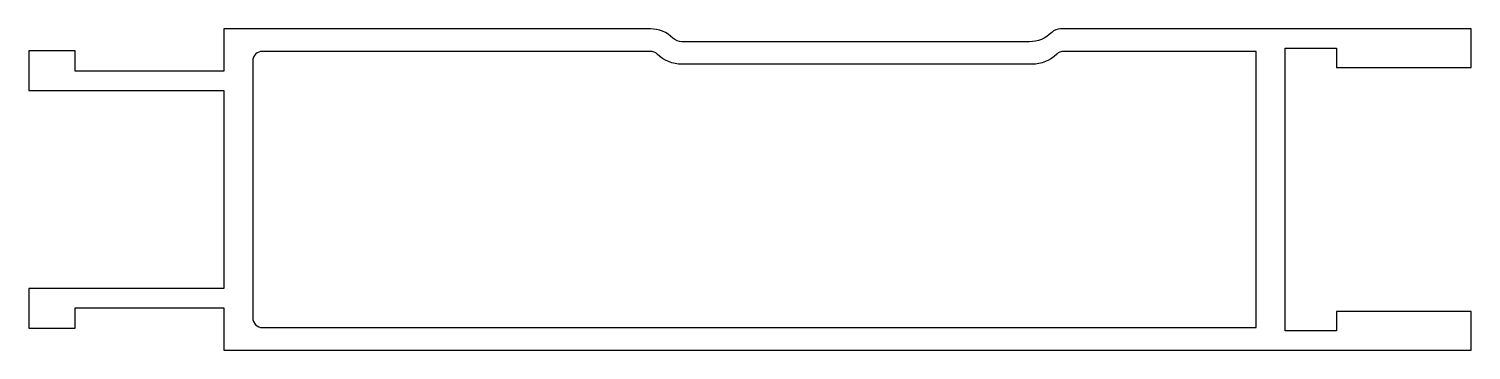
# Model space of a CAD drawing. Extents: x 31 to 143, y 175 to 200.
import ezdxf

# ---------------------------------------------------------------- set-up
doc = ezdxf.new("R2010")
doc.units = 0
doc.header["$LTSCALE"] = 15
doc.layers.add('ANA', color=220, linetype='CONTINUOUS')

msp = doc.modelspace()

# ---------------------------------------------------------------- linework, layer by layer
at = {"layer": 'ANA', "color": 0}
for points in [[(143.38, 177.79), (132.88, 177.79), (132.88, 176.29), (128.88, 176.29), (128.88, 198.29), (132.88, 198.29), (132.88, 196.79), (143.38, 196.79), (143.38, 199.79), (111.39, 199.79, 0.196262), (110.69, 199.5, -0.196262), (108.94, 198.79), (81.87, 198.79, -0.196262), (81.17, 199.07, 0.196262), (79.42, 199.79), (46.18, 199.79), (46.18, 196.49), (34.58, 196.49), (34.58, 198.09), (30.98, 198.09), (30.98, 194.99), (46.18, 194.99), (46.18, 179.59), (30.98, 179.59), (30.98, 176.49), (34.58, 176.49), (34.58, 178.09), (46.18, 178.09), (46.18, 174.79), (143.38, 174.79)], [(111.62, 198.04, 0.196262), (111.09, 197.82, -0.196262), (109.17, 197.04), (81.87, 197.04, -0.196262), (79.95, 197.82, 0.196262), (79.42, 198.04), (49.18, 198.04, 0.414214), (48.43, 197.29), (48.43, 177.29, 0.414214), (49.18, 176.54), (126.63, 176.54), (126.63, 198.04)]]:
    msp.add_lwpolyline(points, format="xyb", close=True, dxfattribs=at)

doc.saveas('drawing.dxf')
